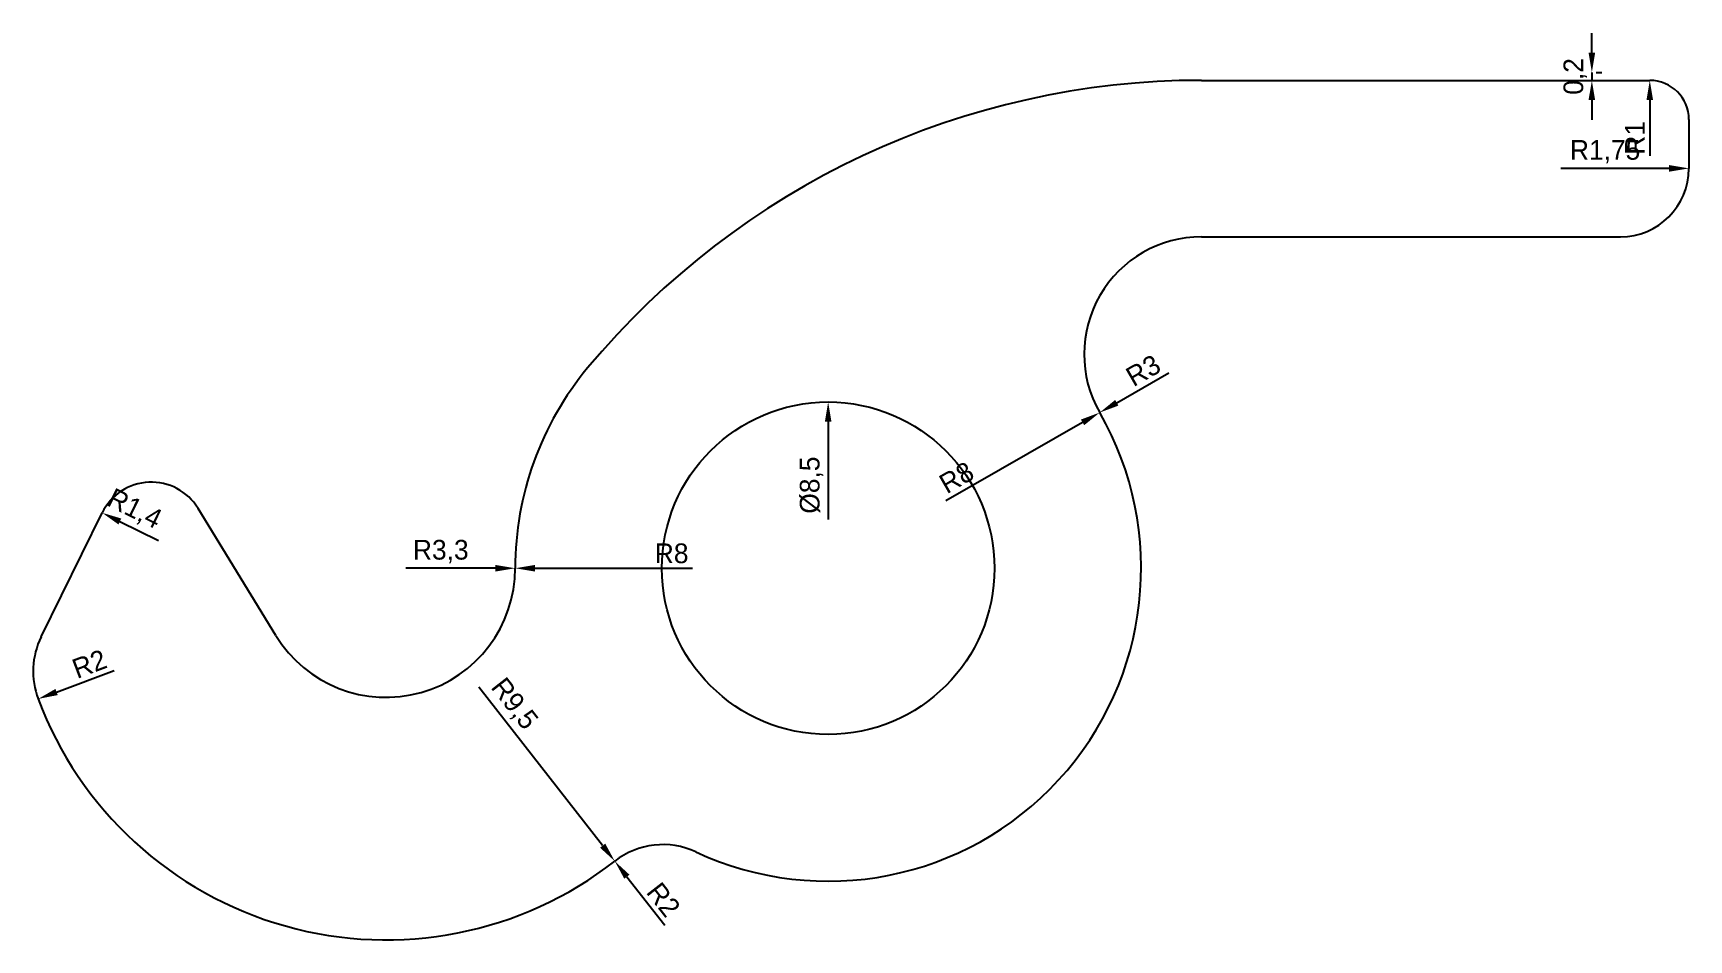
# Model space of a CAD drawing. Header units: millimetres. Extents: x -20.3 to 22, y -9.5 to 13.7.
import ezdxf

# ---------------------------------------------------------------- set-up
doc = ezdxf.new("R2010")
doc.units = ezdxf.units.MM
doc.layers.add('claw m8 for m6', color=7, linetype='Continuous')
doc.layers.add('Dimensions', color=7, linetype='Continuous')
doc.dimstyles.new('ISO-25', dxfattribs={"dimtxt": 2.5, "dimasz": 2.5, "dimexe": 1.25, "dimexo": 0.625, "dimtad": 1, "dimtxsty": 'Standard', "dimcen": 2.5, "dimadec": 0, "dimazin": 0, "dimtfac": 1, "dimtmove": 0, "dimatfit": 3, "dimfxl": 1, "dimarcsym": 0})

# ---------------------------------------------------------------- blocks, each defined once
blk = doc.blocks.new('*D1')
at = {"layer": 'Defpoints', "color": 0}
for p in [(19.5, 12.671), (19.5, 12.471), (19.52, 12.471)]:
    blk.add_point(p, dxfattribs=at)
at = {"layer": 'Dimensions', "color": 140, "lineweight": -2}
for p, q in [((19.52, 13.175), (19.52, 13.679)), ((19.52, 12.671), (19.52, 12.471)), ((19.52, 12.671), (19.52, 12.471)), ((19.626, 12.671), (19.772, 12.671)), ((19.626, 12.471), (19.772, 12.471)), ((19.52, 11.967), (19.52, 11.463))]:
    blk.add_line(p, q, dxfattribs=at)
at = {"layer": 'Dimensions', "color": 140}
for points in [[(19.436, 13.175), (19.604, 13.175), (19.52, 12.671)], [(19.604, 11.967), (19.436, 11.967), (19.52, 12.471)]]:
    blk.add_solid(points, dxfattribs=at)
at = {"layer": 'Dimensions', "color": 140, "insert": (19.094, 12.571), "char_height": 0.5038, "attachment_point": 5, "rotation": 90}
blk.add_mtext('0,2', dxfattribs=at)
blk = doc.blocks.new('*D2')
at = {"layer": 'Defpoints', "color": 0}
for p in [(9.543, 5.471), (6.94, 3.979)]:
    blk.add_point(p, dxfattribs=at)
at = {"layer": 'Dimensions', "color": 140, "lineweight": -2}
blk.add_line((7.377, 4.23), (8.705, 4.991), dxfattribs=at)
at = {"layer": 'Dimensions', "color": 140}
blk.add_solid([(7.336, 4.302), (7.419, 4.157), (6.94, 3.979)], dxfattribs=at)
at = {"layer": 'Dimensions', "color": 140, "insert": (8.054, 5.053), "char_height": 0.5038, "attachment_point": 5, "rotation": 29.8264}
blk.add_mtext('R3', dxfattribs=at)
blk = doc.blocks.new('*D3')
at = {"layer": 'Defpoints', "color": 0}
for p in [(-18.556, 1.417), (-17.3, 0.8)]:
    blk.add_point(p, dxfattribs=at)
at = {"layer": 'Dimensions', "color": 140, "lineweight": -2}
blk.add_line((-18.104, 1.195), (-17.115, 0.709), dxfattribs=at)
at = {"layer": 'Dimensions', "color": 140}
blk.add_solid([(-18.067, 1.271), (-18.141, 1.12), (-18.556, 1.417)], dxfattribs=at)
at = {"layer": 'Dimensions', "color": 140, "insert": (-17.74, 1.491), "char_height": 0.5038, "attachment_point": 5, "rotation": 333.828}
blk.add_mtext('R1,4', dxfattribs=at)
blk = doc.blocks.new('*D4')
at = {"layer": 'Defpoints', "color": 0}
for p in [(-11.3, 0), (-8, 0)]:
    blk.add_point(p, dxfattribs=at)
at = {"layer": 'Dimensions', "color": 140, "lineweight": -2}
blk.add_line((-8.504, 0), (-10.795, 0), dxfattribs=at)
at = {"layer": 'Dimensions', "color": 140}
blk.add_solid([(-8.504, -0.084), (-8.504, 0.084), (-8, 0)], dxfattribs=at)
at = {"layer": 'Dimensions', "color": 140, "insert": (-9.901, 0.426), "char_height": 0.5038, "attachment_point": 5}
blk.add_mtext('R3,3', dxfattribs=at)
blk = doc.blocks.new('*D5')
at = {"layer": 'Defpoints', "color": 0}
for p in [(-8, 0), (0, 0)]:
    blk.add_point(p, dxfattribs=at)
at = {"layer": 'Dimensions', "color": 140, "lineweight": -2}
blk.add_line((-7.496, 0), (-3.466, 0), dxfattribs=at)
at = {"layer": 'Dimensions', "color": 140}
blk.add_solid([(-7.496, 0.084), (-7.496, -0.084), (-8, 0)], dxfattribs=at)
at = {"layer": 'Dimensions', "color": 140, "insert": (-4, 0.378), "char_height": 0.5038, "attachment_point": 5}
blk.add_mtext('R8', dxfattribs=at)
blk = doc.blocks.new('*D6')
at = {"layer": 'Defpoints', "color": 0}
for p in [(20.25, 10.221), (22, 10.221)]:
    blk.add_point(p, dxfattribs=at)
at = {"layer": 'Dimensions', "color": 140, "lineweight": -2}
blk.add_line((21.496, 10.221), (18.725, 10.221), dxfattribs=at)
at = {"layer": 'Dimensions', "color": 140}
blk.add_solid([(21.496, 10.137), (21.496, 10.305), (22, 10.221)], dxfattribs=at)
at = {"layer": 'Dimensions', "color": 140, "insert": (19.859, 10.647), "char_height": 0.5038, "attachment_point": 5}
blk.add_mtext('R1,75', dxfattribs=at)
blk = doc.blocks.new('*D7')
at = {"layer": 'Defpoints', "color": 0}
for p in [(21, 12.471), (21, 11.471)]:
    blk.add_point(p, dxfattribs=at)
at = {"layer": 'Dimensions', "color": 140, "lineweight": -2}
blk.add_line((21, 11.967), (21, 10.54), dxfattribs=at)
at = {"layer": 'Dimensions', "color": 140}
blk.add_solid([(21.084, 11.967), (20.916, 11.967), (21, 12.471)], dxfattribs=at)
at = {"layer": 'Dimensions', "color": 140, "insert": (20.622, 11.002), "char_height": 0.5038, "attachment_point": 5, "rotation": 90}
blk.add_mtext('R1', dxfattribs=at)
blk = doc.blocks.new('*D8')
at = {"layer": 'Defpoints', "color": 0}
for p in [(-5.454, -7.488), (-4.223, -9.065)]:
    blk.add_point(p, dxfattribs=at)
at = {"layer": 'Dimensions', "color": 140, "lineweight": -2}
blk.add_line((-5.144, -7.885), (-4.177, -9.124), dxfattribs=at)
at = {"layer": 'Dimensions', "color": 140}
blk.add_solid([(-5.078, -7.834), (-5.21, -7.937), (-5.454, -7.488)], dxfattribs=at)
at = {"layer": 'Dimensions', "color": 140, "insert": (-4.207, -8.471), "char_height": 0.5038, "attachment_point": 5, "rotation": 307.9803}
blk.add_mtext('R2', dxfattribs=at)
blk = doc.blocks.new('*D9')
at = {"layer": 'Defpoints', "color": 0}
for p in [(6.94, 3.979), (0, 0)]:
    blk.add_point(p, dxfattribs=at)
at = {"layer": 'Dimensions', "color": 140, "lineweight": -2}
blk.add_line((6.503, 3.728), (3.007, 1.724), dxfattribs=at)
at = {"layer": 'Dimensions', "color": 140}
blk.add_solid([(6.545, 3.656), (6.461, 3.801), (6.94, 3.979)], dxfattribs=at)
at = {"layer": 'Dimensions', "color": 140, "insert": (3.282, 2.317), "char_height": 0.5038, "attachment_point": 5, "rotation": 29.8264}
blk.add_mtext('R8', dxfattribs=at)
blk = doc.blocks.new('*D10')
at = {"layer": 'Defpoints', "color": 0}
for p in [(-18.321, -2.638), (-20.193, -3.341)]:
    blk.add_point(p, dxfattribs=at)
at = {"layer": 'Dimensions', "color": 140, "lineweight": -2}
blk.add_line((-19.721, -3.164), (-18.25, -2.611), dxfattribs=at)
at = {"layer": 'Dimensions', "color": 140}
blk.add_solid([(-19.751, -3.085), (-19.692, -3.242), (-20.193, -3.341)], dxfattribs=at)
at = {"layer": 'Dimensions', "color": 140, "insert": (-18.883, -2.445), "char_height": 0.5038, "attachment_point": 5, "rotation": 20.5903}
blk.add_mtext('R2', dxfattribs=at)
blk = doc.blocks.new('*D11')
at = {"layer": 'Defpoints', "color": 0}
for p in [(-11.3, 0), (-5.454, -7.488)]:
    blk.add_point(p, dxfattribs=at)
at = {"layer": 'Dimensions', "color": 140, "lineweight": -2}
blk.add_line((-5.764, -7.091), (-8.927, -3.04), dxfattribs=at)
at = {"layer": 'Dimensions', "color": 140}
blk.add_solid([(-5.83, -7.143), (-5.698, -7.039), (-5.454, -7.488)], dxfattribs=at)
at = {"layer": 'Dimensions', "color": 140, "insert": (-8.041, -3.482), "char_height": 0.5038, "attachment_point": 5, "rotation": 307.9803}
blk.add_mtext('R9,5', dxfattribs=at)
blk = doc.blocks.new('*D12')
at = {"layer": 'Defpoints', "color": 0}
for p in [(0, 4.25), (0, -4.25)]:
    blk.add_point(p, dxfattribs=at)
at = {"layer": 'Dimensions', "color": 140, "lineweight": -2}
blk.add_line((0, 3.746), (0, 1.243), dxfattribs=at)
at = {"layer": 'Dimensions', "color": 140}
blk.add_solid([(0.084, 3.746), (-0.084, 3.746), (0, 4.25)], dxfattribs=at)
at = {"layer": 'Dimensions', "color": 140, "insert": (-0.426, 2.125), "char_height": 0.5038, "attachment_point": 5, "rotation": 90}
blk.add_mtext('%%c8,5', dxfattribs=at)

msp = doc.modelspace()

# ---------------------------------------------------------------- linework, layer by layer
at = {"layer": 'claw m8 for m6'}
for p, q in [((9.5429, 12.4711), (21, 12.4711)), ((22, 11.4711), (22, 10.2211)), ((9.5429, 8.4711), (20.25, 8.4711)), ((-20.1158, -1.7555), (-18.5565, 1.4175)), ((-14.1147, -1.7227), (-16.1059, 1.5308))]:
    msp.add_line(p, q, dxfattribs=at)
msp.add_circle((0, 0), 4.25, dxfattribs=at)
for centre, radius, start, end in [((9.5429, -7.9484), 20.4195, 90, 140.20871), ((21, 11.4711), 1, 0, 90), ((20.25, 10.2211), 1.75, 270, 0), ((9.5429, 5.4711), 3, 90, 209.82638), ((0, 0), 8, 140.20871, 180), ((0, 0), 8, 245.02006, 29.82638), ((-17.3, 0.8), 1.4, 31.4676, 153.82797), ((-11.3, 0), 3.3, 211.4676, 360), ((-18.3209, -2.6376), 2, 153.82797, 200.5903), ((-11.3, 0), 9.5, 200.5903, 307.9803), ((-4.223, -9.0646), 2, 65.02006, 127.9803)]:
    msp.add_arc(centre, radius, start, end, dxfattribs=at)

# ---------------------------------------------------------------- dimensions: what is measured, and where the dimension line sits
at = {"layer": 'Dimensions'}
dim = msp.add_linear_dim(base=(19.52, 12.4711), p1=(19.5, 12.6711), p2=(19.5, 12.4711), angle=270, dimstyle='ISO-25', override={"dimscale": 0.201528, "dimdec": 3, "dimzin": 8, "dimlunit": 2, "dimclrd": 140, "dimclre": 140, "dimclrt": 140}, dxfattribs=at)
dim.commit()
dim.dimension.update_dxf_attribs({"geometry": '*D1', "text_midpoint": (19.52, 12.5711), "dimtype": 161})
for center, mpoint, picture, middle in [((21, 11.4711), (21, 12.4711), '*D7', (21, 11.0016)), ((20.25, 10.2211), (22, 10.2211), '*D6', (19.8588, 10.2211)), ((9.5429, 5.4711), (6.9403, 3.979), '*D2', (8.2416, 4.725)), ((0, 0), (6.9403, 3.979), '*D9', (3.4701, 1.9895)), ((-17.3, 0.8), (-18.5565, 1.4175), '*D3', (-17.9282, 1.1087)), ((-11.3, 0), (-8, 0), '*D4', (-9.9013, 0)), ((0, 0), (-8, 0), '*D5', (-4, 0)), ((-11.3, 0), (-5.4538, -7.4881), '*D11', (-8.3769, -3.7441)), ((-18.3209, -2.6376), (-20.1931, -3.341), '*D10', (-18.7502, -2.7989)), ((-4.223, -9.0646), (-5.4538, -7.4881), '*D8', (-4.5052, -8.7031))]:
    dim = msp.add_radius_dim(center=center, mpoint=mpoint, dimstyle='ISO-25', override={"dimscale": 0.201528, "dimdec": 3, "dimzin": 8, "dimlunit": 2, "dimclrd": 140, "dimclre": 140, "dimclrt": 140}, dxfattribs=at)
    dim.commit()
    dim.dimension.update_dxf_attribs({"geometry": picture, "text_midpoint": middle, "dimtype": 164})
dim = msp.add_diameter_dim_2p(p1=(0, -4.25), p2=(0, 4.25), dimstyle='ISO-25', override={"dimscale": 0.201528, "dimdec": 3, "dimzin": 8, "dimlunit": 2, "dimclrd": 140, "dimclre": 140, "dimclrt": 140}, dxfattribs=at)
dim.commit()
dim.dimension.update_dxf_attribs({"geometry": '*D12', "text_midpoint": (0, 2.125), "dimtype": 163})

doc.saveas('drawing.dxf')
